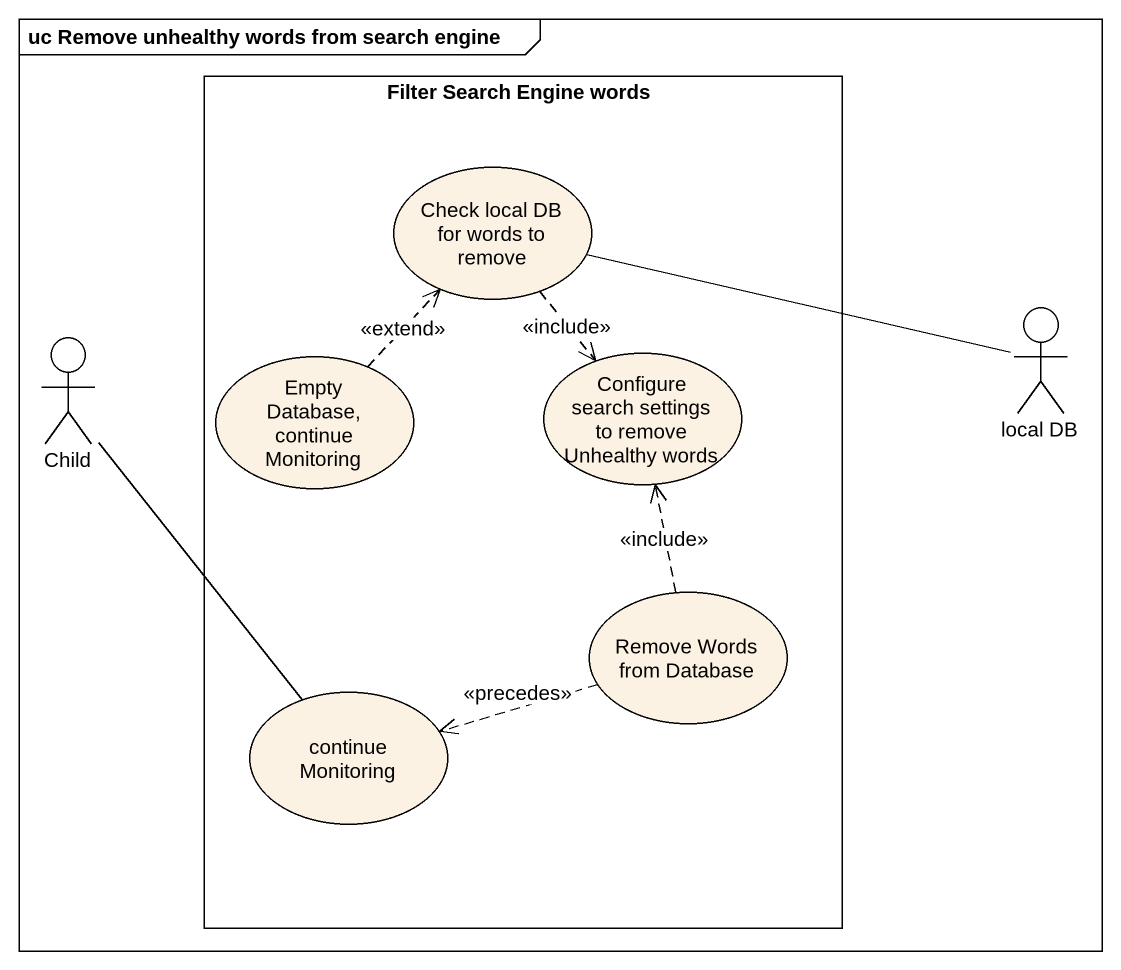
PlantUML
@startuml
mainframe uc Remove unhealthy words from search engine
rectangle "Filter Search Engine words" as Filter_Search_Engine_words {
  usecase "Check local DB for words to remove" as Check_local_DB_for_words_to
  usecase "Empty Database, continue Monitoring" as Empty_Database_continue
  usecase "Configure search settings to remove Unhealthy words" as Configure_search_settings
  usecase "Remove Words from Database" as Remove_Words_from_Database
  usecase "continue Monitoring" as continue_Monitoring
}
actor "local DB" as local_DB
actor Child
Check_local_DB_for_words_to ..> Configure_search_settings : <<include>>
local_DB -left- Check_local_DB_for_words_to
Child -- continue_Monitoring
Empty_Database_continue .up.> Check_local_DB_for_words_to : <<extend>>
Remove_Words_from_Database .up.> Configure_search_settings : <<include>>
Remove_Words_from_Database .left.> continue_Monitoring : <<precedes>>
@enduml
